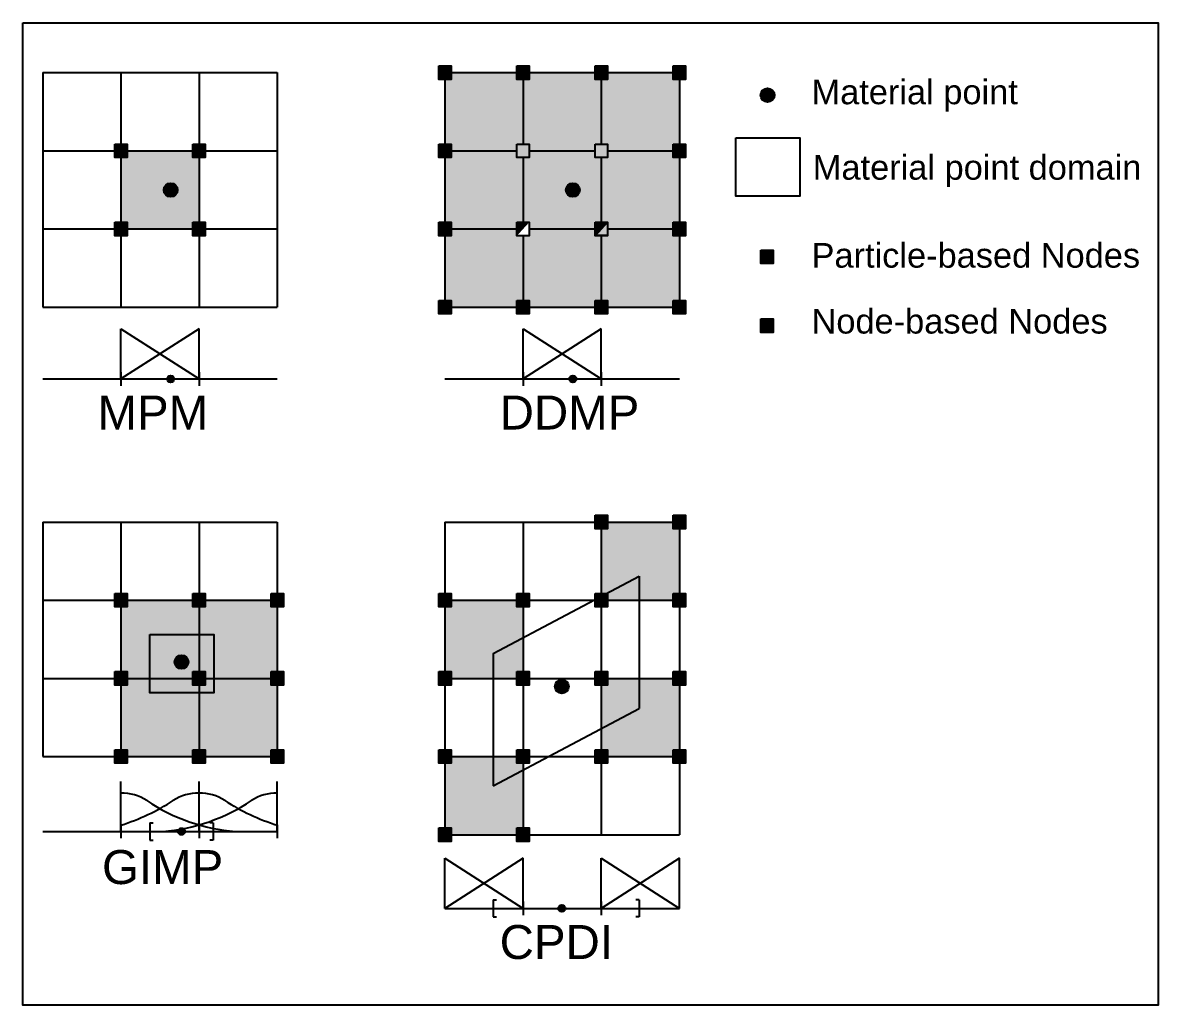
# Model space of a CAD drawing. Header units: inches. Extents: x -128 to 157, y -44 to 110.
# Drawn here: x 26.3 to 33.22, y 0.43 to 6.42 of the extents above; entities that cross this region are included whole.
import ezdxf

# ---------------------------------------------------------------- set-up
doc = ezdxf.new("R2010")
doc.units = ezdxf.units.IN
doc.header["$MEASUREMENT"] = 0
doc.styles.get("Standard").update_dxf_attribs({"font": 'arial.ttf'})
pattern_1 = [(45, (-0.99484, 0), (-0.08838835, 0.08838835), [])]
pattern_2 = [(45, (0.47653, 0.00052), (-0.08838835, 0.08838835), [])]

msp = doc.modelspace()

# ---------------------------------------------------------------- hatches: boundary and pattern name
at = {"ltscale": 0.1}
h = msp.add_hatch(color=5, dxfattribs=at)
h.dxf.hatch_style = 1
h.paths.add_polyline_path([(28.83502, 6.07923), (28.91017, 6.07923), (28.91017, 6.16181), (28.83502, 6.16181)])
h = msp.add_hatch(color=5, dxfattribs=at)
h.dxf.hatch_style = 1
h.paths.add_polyline_path([(29.31156, 6.07923), (29.3867, 6.07923), (29.3867, 6.16181), (29.31156, 6.16181)])
h = msp.add_hatch(color=5, dxfattribs=at)
h.dxf.hatch_style = 1
h.paths.add_polyline_path([(29.78809, 6.07923), (29.86324, 6.07923), (29.86324, 6.16181), (29.78809, 6.16181)])
h = msp.add_hatch(color=5, dxfattribs=at)
h.dxf.hatch_style = 1
h.paths.add_polyline_path([(30.26463, 6.07923), (30.33977, 6.07923), (30.33977, 6.16181), (30.26463, 6.16181)])
h = msp.add_hatch(color=254, dxfattribs=at)
h.dxf.hatch_style = 1
h.paths.add_polyline_path([(29.34913, 6.07923), (29.31156, 6.07923), (29.31156, 6.12052), (28.91017, 6.12052), (28.91017, 6.07923), (28.8726, 6.07923), (28.8726, 5.68528), (28.91017, 5.68528), (28.91017, 5.64399), (29.31156, 5.64399), (29.31156, 5.68528), (29.34913, 5.68528)])
h.paths.add_polyline_path([(29.82567, 6.07923), (29.78809, 6.07923), (29.78809, 6.12052), (29.3867, 6.12052), (29.3867, 6.07923), (29.34913, 6.07923), (29.34913, 5.68528), (29.3867, 5.68528), (29.3867, 5.64399), (29.78809, 5.64399), (29.78809, 5.68528), (29.82567, 5.68528)])
h.paths.add_polyline_path([(30.3022, 6.07923), (30.26463, 6.07923), (30.26463, 6.12052), (29.86324, 6.12052), (29.86324, 6.07923), (29.82567, 6.07923), (29.82567, 5.68528), (29.86324, 5.68528), (29.86324, 5.64399), (30.26463, 5.64399), (30.26463, 5.68528), (30.3022, 5.68528)])
h.paths.add_polyline_path([(30.3022, 5.6027), (30.26463, 5.6027), (30.26463, 5.64399), (29.86324, 5.64399), (29.86324, 5.6027), (29.82567, 5.6027), (29.82567, 5.20875), (29.86324, 5.20875), (29.86324, 5.16746), (30.26463, 5.16746), (30.26463, 5.20875), (30.3022, 5.20875)])
h.paths.add_polyline_path([(29.34913, 5.6027), (29.31156, 5.6027), (29.31156, 5.64399), (28.91017, 5.64399), (28.91017, 5.6027), (28.8726, 5.6027), (28.8726, 5.20875), (28.91017, 5.20875), (28.91017, 5.16746), (29.31156, 5.16746), (29.31156, 5.20875), (29.34913, 5.20875)])
h.paths.add_polyline_path([(29.34913, 5.12616), (29.31156, 5.12616), (29.31156, 5.16746), (28.91017, 5.16746), (28.91017, 5.12616), (28.8726, 5.12616), (28.8726, 4.73221), (28.91017, 4.73221), (28.91017, 4.69092), (29.31156, 4.69092), (29.31156, 4.73221), (29.34913, 4.73221)])
h.paths.add_polyline_path([(29.82567, 5.12616), (29.78809, 5.12616), (29.78809, 5.16746), (29.3867, 5.16746), (29.3867, 5.12616), (29.34913, 5.12616), (29.34913, 4.73221), (29.3867, 4.73221), (29.3867, 4.69092), (29.78809, 4.69092), (29.78809, 4.73221), (29.82567, 4.73221)])
h.paths.add_polyline_path([(30.3022, 5.12616), (30.26463, 5.12616), (30.26463, 5.16746), (29.86324, 5.16746), (29.86324, 5.12616), (29.82567, 5.12616), (29.82567, 4.73221), (29.86324, 4.73221), (29.86324, 4.69092), (30.26463, 4.69092), (30.26463, 4.73221), (30.3022, 4.73221)])
h = msp.add_hatch(color=1, dxfattribs=at)
h.dxf.hatch_style = 1
h.paths.add_polyline_path([(30.79734, 5.98334, 1), (30.88224, 5.98334, 1)])
h = msp.add_hatch(color=1, dxfattribs=at)
h.dxf.hatch_style = 1
h.paths.add_polyline_path([(26.93492, 5.68528), (26.85978, 5.68528), (26.85978, 5.6027), (26.93492, 5.6027)])
h = msp.add_hatch(color=1, dxfattribs=at)
h.dxf.hatch_style = 1
h.paths.add_polyline_path([(27.41146, 5.68528), (27.33631, 5.68528), (27.33631, 5.6027), (27.41146, 5.6027)])
h = msp.add_hatch(color=5, dxfattribs=at)
h.dxf.hatch_style = 1
h.paths.add_polyline_path([(28.83502, 5.6027), (28.91017, 5.6027), (28.91017, 5.68528), (28.83502, 5.68528)])
h = msp.add_hatch(color=1, dxfattribs=at)
h.dxf.hatch_style = 1
h.paths.add_polyline_path([(29.86324, 5.68528), (29.78809, 5.6027), (29.86324, 5.6027)])
h.paths.add_polyline_path([(29.3867, 5.68528), (29.31156, 5.6027), (29.3867, 5.6027)])
h.paths.add_polyline_path([(29.86324, 5.20875), (29.78856, 5.12668), (29.86324, 5.12668)])
at = {"ltscale": 0.1, "true_color": 0xffffff}
h = msp.add_hatch(dxfattribs=at)
h.set_pattern_fill('ANSI31')
h.set_pattern_definition(pattern_1)
h.paths.add_polyline_path([(29.3867, 5.68528), (29.31156, 5.68528), (29.31156, 5.6027)])
h.paths.add_polyline_path([(29.86324, 5.68528), (29.78809, 5.68528), (29.78809, 5.6027)])
at = {"ltscale": 0.1}
h = msp.add_hatch(color=5, dxfattribs=at)
h.dxf.hatch_style = 1
h.paths.add_polyline_path([(29.3867, 5.68528), (29.31156, 5.68528), (29.31156, 5.6027)])
h.paths.add_polyline_path([(29.86324, 5.68528), (29.78809, 5.68528), (29.78809, 5.6027)])
h = msp.add_hatch(color=5, dxfattribs=at)
h.dxf.hatch_style = 1
h.paths.add_polyline_path([(30.26463, 5.6027), (30.33977, 5.6027), (30.33977, 5.68528), (30.26463, 5.68528)])
h = msp.add_hatch(color=254, dxfattribs=at)
h.dxf.hatch_style = 1
h.paths.add_polyline_path([(27.37388, 5.6027), (27.33631, 5.6027), (27.33631, 5.64399), (26.93492, 5.64399), (26.93492, 5.6027), (26.89735, 5.6027), (26.89735, 5.20875), (26.93492, 5.20875), (26.93492, 5.16746), (27.33631, 5.16746), (27.33631, 5.20875), (27.37388, 5.20875)])
h.paths.add_polyline_path([(27.24312, 5.40482, -1), (27.15823, 5.40482, -1)], flags=16)
h = msp.add_hatch(color=254, dxfattribs=at)
h.dxf.hatch_style = 1
h.paths.add_polyline_path([(29.3867, 5.64399), (29.3867, 5.6027), (29.34913, 5.6027), (29.34913, 5.20875), (29.3867, 5.20875), (29.3867, 5.16746), (29.78809, 5.16746), (29.78809, 5.20875), (29.82567, 5.20875), (29.82567, 5.6027), (29.78809, 5.6027), (29.78809, 5.64399)])
h.paths.add_polyline_path([(29.6949, 5.40482, -1), (29.61001, 5.40482, -1)], flags=16)
h = msp.add_hatch(color=1, dxfattribs=at)
h.dxf.hatch_style = 1
h.paths.add_polyline_path([(27.15823, 5.40482, 1), (27.24312, 5.40482, 1)])
h = msp.add_hatch(color=1, dxfattribs=at)
h.dxf.hatch_style = 1
h.paths.add_polyline_path([(27.15823, 5.40482, 1), (27.24312, 5.40482, 1)])
h = msp.add_hatch(color=1, dxfattribs=at)
h.dxf.hatch_style = 1
h.paths.add_polyline_path([(29.6949, 5.40482, 1), (29.61001, 5.40482, 1)])
h = msp.add_hatch(color=1, dxfattribs=at)
h.dxf.hatch_style = 1
h.paths.add_polyline_path([(29.6949, 5.40482, 1), (29.61001, 5.40482, 1)])
h = msp.add_hatch(color=1, dxfattribs=at)
h.dxf.hatch_style = 1
h.paths.add_polyline_path([(26.93492, 5.20875), (26.85978, 5.20875), (26.85978, 5.12616), (26.93492, 5.12616)])
h = msp.add_hatch(color=1, dxfattribs=at)
h.dxf.hatch_style = 1
h.paths.add_polyline_path([(27.41146, 5.20875), (27.33631, 5.20875), (27.33631, 5.12616), (27.41146, 5.12616)])
h = msp.add_hatch(color=5, dxfattribs=at)
h.dxf.hatch_style = 1
h.paths.add_polyline_path([(28.83502, 5.12616), (28.91017, 5.12616), (28.91017, 5.20875), (28.83502, 5.20875)])
h = msp.add_hatch(dxfattribs=at)
h.set_pattern_fill('ANSI31', color=1)
h.set_pattern_definition(pattern_1)
h.paths.add_polyline_path([(29.3867, 5.20875), (29.31156, 5.12616), (29.3867, 5.12616)])
h = msp.add_hatch(color=5, dxfattribs=at)
h.dxf.hatch_style = 1
h.paths.add_polyline_path([(29.38679, 5.20842), (29.31165, 5.20842), (29.31165, 5.12584)])
h = msp.add_hatch(color=5, dxfattribs=at)
h.dxf.hatch_style = 1
h.paths.add_polyline_path([(29.86324, 5.20926), (29.78809, 5.20926), (29.78809, 5.12668)])
h = msp.add_hatch(color=5, dxfattribs=at)
h.dxf.hatch_style = 1
h.paths.add_polyline_path([(29.86324, 5.20875), (29.78809, 5.20875), (29.78809, 5.12616)])
h = msp.add_hatch(color=5, dxfattribs=at)
h.dxf.hatch_style = 1
h.paths.add_polyline_path([(30.26463, 5.12616), (30.33977, 5.12616), (30.33977, 5.20875), (30.26463, 5.20875)])
h = msp.add_hatch(dxfattribs=at)
h.set_pattern_fill('ANSI31', color=1)
h.set_pattern_definition(pattern_2)
h.paths.add_polyline_path([(30.85808, 5.20926), (30.78294, 5.12668), (30.85808, 5.12668)])
h = msp.add_hatch(dxfattribs=at)
h.set_pattern_fill('ANSI31', color=1)
h.set_pattern_definition(pattern_2)
h.paths.add_polyline_path([(30.85808, 5.20926), (30.78294, 5.12668), (30.85808, 5.12668)])
h = msp.add_hatch(dxfattribs=at)
h.set_pattern_fill('ANSI31', color=1)
h.set_pattern_definition(pattern_2)
h.paths.add_polyline_path([(30.85808, 5.20926), (30.78294, 5.12668), (30.85808, 5.12668)])
h = msp.add_hatch(dxfattribs=at)
h.set_pattern_fill('ANSI31', color=1)
h.set_pattern_definition([(45, (0.47653, 0.00052), (-0.08838835, 0.08838835), [])])
h.paths.add_polyline_path([(30.85808, 5.20926), (30.78294, 5.12668), (30.85808, 5.12668)])
h = msp.add_hatch(dxfattribs=at)
h.set_pattern_fill('ANSI31', color=1)
h.set_pattern_definition(pattern_2)
h.paths.add_polyline_path([(30.85808, 5.20926), (30.78294, 5.12668), (30.85808, 5.12668)])
h = msp.add_hatch(dxfattribs=at)
h.set_pattern_fill('ANSI31', color=1)
h.set_pattern_definition([(45, (0.47653, 0), (-0.08838835, 0.08838835), [])])
h.paths.add_polyline_path([(30.85808, 5.20875), (30.78294, 5.12616), (30.85808, 5.12616)])
h = msp.add_hatch(color=1, dxfattribs=at)
h.dxf.hatch_style = 1
h.paths.add_polyline_path([(30.87465, 4.95652), (30.87465, 5.0391), (30.79951, 5.0391), (30.79951, 4.95652)])
h = msp.add_hatch(color=5, dxfattribs=at)
h.dxf.hatch_style = 1
h.paths.add_polyline_path([(28.83502, 4.64963), (28.91017, 4.64963), (28.91017, 4.73221), (28.83502, 4.73221)])
h = msp.add_hatch(color=5, dxfattribs=at)
h.dxf.hatch_style = 1
h.paths.add_polyline_path([(29.31156, 4.64963), (29.3867, 4.64963), (29.3867, 4.73221), (29.31156, 4.73221)])
h = msp.add_hatch(color=5, dxfattribs=at)
h.dxf.hatch_style = 1
h.paths.add_polyline_path([(29.78809, 4.64963), (29.86324, 4.64963), (29.86324, 4.73221), (29.78809, 4.73221)])
h = msp.add_hatch(color=5, dxfattribs=at)
h.dxf.hatch_style = 1
h.paths.add_polyline_path([(30.26463, 4.64963), (30.33977, 4.64963), (30.33977, 4.73221), (30.26463, 4.73221)])
h = msp.add_hatch(color=5, dxfattribs=at)
h.dxf.hatch_style = 1
h.paths.add_polyline_path([(30.79848, 4.53664), (30.87362, 4.53664), (30.87362, 4.61922), (30.79848, 4.61922)])
h = msp.add_hatch(color=1, dxfattribs=at)
h.dxf.hatch_style = 1
h.paths.add_polyline_path([(27.17947, 4.25325, 1), (27.22191, 4.25325, 1)])
h = msp.add_hatch(color=1, dxfattribs=at)
h.dxf.hatch_style = 1
h.paths.add_polyline_path([(29.63125, 4.25325, 1), (29.67369, 4.25325, 1)])
h = msp.add_hatch(color=1, dxfattribs=at)
h.dxf.hatch_style = 1
h.paths.add_polyline_path([(29.86324, 3.33964), (29.86324, 3.42222), (29.78809, 3.42222), (29.78809, 3.33964)])
h = msp.add_hatch(color=1, dxfattribs=at)
h.dxf.hatch_style = 1
h.paths.add_polyline_path([(30.33977, 3.33964), (30.33977, 3.42222), (30.26463, 3.42222), (30.26463, 3.33964)])
h = msp.add_hatch(color=254, dxfattribs=at)
h.dxf.hatch_style = 1
h.paths.add_polyline_path([(29.34913, 2.8631), (29.31156, 2.8631), (29.31156, 2.90439), (28.91017, 2.90439), (28.91017, 2.8631), (28.8726, 2.8631), (28.8726, 2.46915), (28.91017, 2.46915), (28.91017, 2.42786), (29.1664, 2.42786), (29.1664, 2.57888), (29.34913, 2.67553)])
h.paths.add_polyline_path([(29.34913, 2.67553), (29.1664, 2.57888), (29.1664, 2.42786), (29.31156, 2.42786), (29.31156, 2.46915), (29.34913, 2.46915)], flags=17)
h.paths.add_polyline_path([(29.34913, 1.87016), (29.1664, 1.77351), (29.1664, 1.95132), (28.91017, 1.95132), (28.91017, 1.91003), (28.8726, 1.91003), (28.8726, 1.51608), (28.91017, 1.51608), (28.91017, 1.47479), (29.31156, 1.47479), (29.31156, 1.51608), (29.34913, 1.51608)])
h.paths.add_polyline_path([(29.34913, 1.91003), (29.31156, 1.91003), (29.31156, 1.95132), (29.1664, 1.95132), (29.1664, 1.77351), (29.34913, 1.87016)], flags=17)
h.paths.add_polyline_path([(30.3022, 2.38657), (30.26463, 2.38657), (30.26463, 2.42786), (30.05773, 2.42786), (30.05773, 2.24495), (29.82567, 2.1222), (29.82567, 1.99261), (29.86324, 1.99261), (29.86324, 1.95132), (30.26463, 1.95132), (30.26463, 1.99261), (30.3022, 1.99261)])
h.paths.add_polyline_path([(30.05773, 2.42786), (29.86324, 2.42786), (29.86324, 2.38657), (29.82567, 2.38657), (29.82567, 2.1222), (30.05773, 2.24495)], flags=17)
h.paths.add_polyline_path([(30.3022, 3.33964), (30.26463, 3.33964), (30.26463, 3.38093), (29.86324, 3.38093), (29.86324, 3.33964), (29.82567, 3.33964), (29.82567, 2.94568), (29.85989, 2.94568), (30.05773, 3.05032), (30.05773, 2.90439), (30.26463, 2.90439), (30.26463, 2.94568), (30.3022, 2.94568)])
h.paths.add_polyline_path([(30.05773, 3.05032), (29.86324, 2.94745), (29.86324, 2.90439), (30.05773, 2.90439)], flags=17)
h = msp.add_hatch(color=1, dxfattribs=at)
h.dxf.hatch_style = 1
h.paths.add_polyline_path([(26.93492, 2.8631), (26.93492, 2.94568), (26.85978, 2.94568), (26.85978, 2.8631)])
h = msp.add_hatch(color=1, dxfattribs=at)
h.dxf.hatch_style = 1
h.paths.add_polyline_path([(27.41146, 2.8631), (27.41146, 2.94568), (27.33631, 2.94568), (27.33631, 2.8631)])
h = msp.add_hatch(color=1, dxfattribs=at)
h.dxf.hatch_style = 1
h.paths.add_polyline_path([(27.88799, 2.8631), (27.88799, 2.94568), (27.81285, 2.94568), (27.81285, 2.8631)])
h = msp.add_hatch(color=1, dxfattribs=at)
h.dxf.hatch_style = 1
h.paths.add_polyline_path([(28.91017, 2.8631), (28.91017, 2.94568), (28.83502, 2.94568), (28.83502, 2.8631)])
h = msp.add_hatch(color=1, dxfattribs=at)
h.dxf.hatch_style = 1
h.paths.add_polyline_path([(29.3867, 2.8631), (29.3867, 2.94568), (29.31156, 2.94568), (29.31156, 2.8631)])
h = msp.add_hatch(color=1, dxfattribs=at)
h.dxf.hatch_style = 1
h.paths.add_polyline_path([(29.86324, 2.8631), (29.86324, 2.94568), (29.78809, 2.94568), (29.78809, 2.8631)])
h = msp.add_hatch(color=1, dxfattribs=at)
h.dxf.hatch_style = 1
h.paths.add_polyline_path([(30.33977, 2.8631), (30.33977, 2.94568), (30.26463, 2.94568), (30.26463, 2.8631)])
h = msp.add_hatch(color=254, dxfattribs=at)
h.dxf.hatch_style = 1
h.paths.add_polyline_path([(27.37388, 2.8631), (27.33631, 2.8631), (27.33631, 2.90439), (26.93492, 2.90439), (26.93492, 2.8631), (26.89735, 2.8631), (26.89735, 2.46915), (26.93492, 2.46915), (26.93492, 2.42786), (27.07348, 2.42786), (27.07348, 2.69485), (27.37388, 2.69485)])
h.paths.add_polyline_path([(27.37388, 2.69485), (27.07348, 2.69485), (27.07348, 2.42786), (27.33631, 2.42786), (27.33631, 2.46915), (27.37388, 2.46915)])
h.paths.add_polyline_path([(27.30917, 2.52775, -1), (27.22427, 2.52775, -1)], flags=16)
h.paths.add_polyline_path([(27.85042, 2.8631), (27.81285, 2.8631), (27.81285, 2.90439), (27.41146, 2.90439), (27.41146, 2.8631), (27.37388, 2.8631), (27.37388, 2.69485), (27.46327, 2.69485), (27.46327, 2.42786), (27.81285, 2.42786), (27.81285, 2.46915), (27.85042, 2.46915)])
h.paths.add_polyline_path([(27.46327, 2.69485), (27.37388, 2.69485), (27.37388, 2.46915), (27.41146, 2.46915), (27.41146, 2.42786), (27.46327, 2.42786)], flags=17)
h.paths.add_polyline_path([(27.85042, 2.38657), (27.81285, 2.38657), (27.81285, 2.42786), (27.46327, 2.42786), (27.46327, 2.3403), (27.37388, 2.3403), (27.37388, 1.99261), (27.41146, 1.99261), (27.41146, 1.95132), (27.81285, 1.95132), (27.81285, 1.99261), (27.85042, 1.99261)])
h.paths.add_polyline_path([(27.46327, 2.42786), (27.41146, 2.42786), (27.41146, 2.38657), (27.37388, 2.38657), (27.37388, 2.3403), (27.46327, 2.3403)], flags=17)
h.paths.add_polyline_path([(27.33631, 2.42786), (27.07348, 2.42786), (27.07348, 2.3403), (27.37388, 2.3403), (27.37388, 2.38657), (27.33631, 2.38657)], flags=17)
h.paths.add_polyline_path([(27.37388, 2.3403), (27.07348, 2.3403), (27.07348, 2.42786), (26.93492, 2.42786), (26.93492, 2.38657), (26.89735, 2.38657), (26.89735, 1.99261), (26.93492, 1.99261), (26.93492, 1.95132), (27.33631, 1.95132), (27.33631, 1.99261), (27.37388, 1.99261)])
h = msp.add_hatch(color=1, dxfattribs=at)
h.dxf.hatch_style = 1
h.paths.add_polyline_path([(27.22427, 2.52775, 1), (27.30917, 2.52775, 1)])
h = msp.add_hatch(color=1, dxfattribs=at)
h.dxf.hatch_style = 1
h.paths.add_polyline_path([(27.22427, 2.52775, 1), (27.30917, 2.52775, 1)])
h = msp.add_hatch(color=1, dxfattribs=at)
h.dxf.hatch_style = 1
h.paths.add_polyline_path([(26.93492, 2.38657), (26.93492, 2.46915), (26.85978, 2.46915), (26.85978, 2.38657)])
h = msp.add_hatch(color=1, dxfattribs=at)
h.dxf.hatch_style = 1
h.paths.add_polyline_path([(27.41146, 2.38657), (27.41146, 2.46915), (27.33631, 2.46915), (27.33631, 2.38657)])
h = msp.add_hatch(color=1, dxfattribs=at)
h.dxf.hatch_style = 1
h.paths.add_polyline_path([(27.88799, 2.38657), (27.88799, 2.46915), (27.81285, 2.46915), (27.81285, 2.38657)])
h = msp.add_hatch(color=1, dxfattribs=at)
h.dxf.hatch_style = 1
h.paths.add_polyline_path([(28.91017, 2.38657), (28.91017, 2.46915), (28.83502, 2.46915), (28.83502, 2.38657)])
h = msp.add_hatch(color=1, dxfattribs=at)
h.dxf.hatch_style = 1
h.paths.add_polyline_path([(29.3867, 2.38657), (29.3867, 2.46915), (29.31156, 2.46915), (29.31156, 2.38657)])
h = msp.add_hatch(color=1, dxfattribs=at)
h.dxf.hatch_style = 1
h.paths.add_polyline_path([(29.86324, 2.38657), (29.86324, 2.46915), (29.78809, 2.46915), (29.78809, 2.38657)])
h = msp.add_hatch(color=1, dxfattribs=at)
h.dxf.hatch_style = 1
h.paths.add_polyline_path([(30.33977, 2.38657), (30.33977, 2.46915), (30.26463, 2.46915), (30.26463, 2.38657)])
h = msp.add_hatch(color=1, dxfattribs=at)
h.dxf.hatch_style = 1
h.paths.add_polyline_path([(29.62812, 2.37865, 1), (29.54322, 2.37865, 1)])
h = msp.add_hatch(color=1, dxfattribs=at)
h.dxf.hatch_style = 1
h.paths.add_polyline_path([(29.62812, 2.37865, 1), (29.54322, 2.37865, 1)])
h = msp.add_hatch(color=1, dxfattribs=at)
h.dxf.hatch_style = 1
h.paths.add_polyline_path([(26.93492, 1.91003), (26.93492, 1.99261), (26.85978, 1.99261), (26.85978, 1.91003)])
h = msp.add_hatch(color=1, dxfattribs=at)
h.dxf.hatch_style = 1
h.paths.add_polyline_path([(27.41146, 1.91003), (27.41146, 1.99261), (27.33631, 1.99261), (27.33631, 1.91003)])
h = msp.add_hatch(color=1, dxfattribs=at)
h.dxf.hatch_style = 1
h.paths.add_polyline_path([(27.88799, 1.91003), (27.88799, 1.99261), (27.81285, 1.99261), (27.81285, 1.91003)])
h = msp.add_hatch(color=1, dxfattribs=at)
h.dxf.hatch_style = 1
h.paths.add_polyline_path([(28.91017, 1.91003), (28.91017, 1.99261), (28.83502, 1.99261), (28.83502, 1.91003)])
h = msp.add_hatch(color=1, dxfattribs=at)
h.dxf.hatch_style = 1
h.paths.add_polyline_path([(29.3867, 1.91003), (29.3867, 1.99261), (29.31156, 1.99261), (29.31156, 1.91003)])
h = msp.add_hatch(color=1, dxfattribs=at)
h.dxf.hatch_style = 1
h.paths.add_polyline_path([(29.86324, 1.91003), (29.86324, 1.99261), (29.78809, 1.99261), (29.78809, 1.91003)])
h = msp.add_hatch(color=1, dxfattribs=at)
h.dxf.hatch_style = 1
h.paths.add_polyline_path([(30.33977, 1.91003), (30.33977, 1.99261), (30.26463, 1.99261), (30.26463, 1.91003)])
h = msp.add_hatch(color=1, dxfattribs=at)
h.dxf.hatch_style = 1
h.paths.add_polyline_path([(27.2455, 1.4943, 1), (27.28795, 1.4943, 1)])
h = msp.add_hatch(color=1, dxfattribs=at)
h.dxf.hatch_style = 1
h.paths.add_polyline_path([(28.91017, 1.4335), (28.91017, 1.51608), (28.83502, 1.51608), (28.83502, 1.4335)])
h = msp.add_hatch(color=1, dxfattribs=at)
h.dxf.hatch_style = 1
h.paths.add_polyline_path([(29.3867, 1.4335), (29.3867, 1.51608), (29.31156, 1.51608), (29.31156, 1.4335)])
h = msp.add_hatch(color=1, dxfattribs=at)
h.dxf.hatch_style = 1
h.paths.add_polyline_path([(29.56445, 1.02545, 1), (29.6069, 1.02545, 1)])

# ---------------------------------------------------------------- linework, layer by layer
for p, q in [((26.42082, 6.12052), (26.42082, 4.69092)), ((26.42082, 6.12052), (27.85042, 6.12052)), ((26.89735, 6.12052), (26.89735, 5.68528)), ((27.37388, 6.12052), (27.37388, 5.68528)), ((27.85042, 6.12052), (27.85042, 4.69092)), ((28.91017, 6.12052), (29.31156, 6.12052)), ((29.3867, 6.12052), (29.78809, 6.12052)), ((29.86324, 6.12052), (30.26463, 6.12052)), ((28.8726, 6.07923), (28.8726, 5.68528)), ((29.34913, 6.07923), (29.34913, 5.68528)), ((29.82567, 6.07923), (29.82567, 5.68528)), ((30.3022, 6.07923), (30.3022, 5.68528)), ((26.42082, 5.64399), (26.85978, 5.64399)), ((26.93492, 5.64399), (27.33631, 5.64399)), ((27.41146, 5.64399), (27.85042, 5.64399)), ((28.91017, 5.64399), (29.31156, 5.64399)), ((29.3867, 5.64399), (29.78809, 5.64399)), ((29.86324, 5.64399), (30.26463, 5.64399)), ((26.89735, 5.6027), (26.89735, 5.20875)), ((27.37388, 5.6027), (27.37388, 5.20875)), ((28.8726, 5.6027), (28.8726, 5.20875)), ((29.34913, 5.6027), (29.34913, 5.20875)), ((29.82567, 5.6027), (29.82567, 5.20875)), ((30.3022, 5.6027), (30.3022, 5.20875)), ((26.42082, 5.16746), (26.85978, 5.16746)), ((26.89735, 5.12616), (26.89735, 4.69092)), ((26.93492, 5.16746), (27.33631, 5.16746)), ((27.37388, 5.12616), (27.37388, 4.69092)), ((27.41146, 5.16746), (27.85042, 5.16746)), ((28.8726, 5.12616), (28.8726, 4.73221)), ((28.91017, 5.16746), (29.31156, 5.16746)), ((29.34913, 5.12616), (29.34913, 4.73221)), ((29.3867, 5.16746), (29.78809, 5.16746)), ((29.82567, 5.12616), (29.82567, 4.73221)), ((29.86324, 5.16746), (30.26463, 5.16746)), ((30.3022, 5.12616), (30.3022, 4.73221)), ((26.42082, 4.69092), (27.85042, 4.69092)), ((28.91017, 4.69092), (29.31156, 4.69092)), ((29.3867, 4.69092), (29.78809, 4.69092)), ((29.86324, 4.69092), (30.26463, 4.69092)), ((26.89735, 4.25325), (26.89735, 4.55882)), ((26.89735, 4.55882), (27.37388, 4.25325)), ((27.37388, 4.55882), (26.89735, 4.25325)), ((27.37388, 4.25325), (27.37388, 4.55882)), ((29.34913, 4.25325), (29.34913, 4.55882)), ((29.34913, 4.55882), (29.82567, 4.25325)), ((29.82567, 4.55882), (29.34913, 4.25325)), ((29.82567, 4.25325), (29.82567, 4.55882)), ((26.89735, 4.29454), (26.89735, 4.21196)), ((27.37388, 4.29454), (27.37388, 4.21196)), ((29.34913, 4.29454), (29.34913, 4.21196)), ((29.82567, 4.29454), (29.82567, 4.21196)), ((26.42082, 4.25325), (27.85042, 4.25325)), ((28.8726, 4.25325), (30.3022, 4.25325)), ((26.42082, 3.38093), (26.42082, 1.95132)), ((26.42082, 3.38093), (27.85042, 3.38093)), ((26.89735, 3.38093), (26.89735, 2.94568)), ((27.37388, 3.38093), (27.37388, 2.94568)), ((27.85042, 3.38093), (27.85042, 2.94568)), ((28.8726, 3.38093), (28.8726, 1.47479)), ((28.8726, 3.38093), (30.3022, 3.38093)), ((29.34913, 3.38093), (29.34913, 1.47479)), ((29.82567, 3.38093), (29.82567, 1.47479)), ((30.3022, 3.38093), (30.3022, 1.47479)), ((26.42082, 2.90439), (26.85978, 2.90439)), ((26.89735, 2.8631), (26.89735, 2.46915)), ((26.93492, 2.90439), (27.33631, 2.90439)), ((27.37388, 2.8631), (27.37388, 2.46915)), ((27.41146, 2.90439), (27.81285, 2.90439)), ((27.85042, 2.8631), (27.85042, 2.46915)), ((28.8726, 2.90439), (30.3022, 2.90439)), ((26.42082, 2.42786), (26.85978, 2.42786)), ((26.93492, 2.42786), (27.33631, 2.42786)), ((27.41146, 2.42786), (27.81285, 2.42786)), ((28.8726, 2.42786), (30.3022, 2.42786)), ((26.89735, 2.38657), (26.89735, 1.99261)), ((27.37388, 2.38657), (27.37388, 1.99261)), ((27.85042, 2.38657), (27.85042, 1.99261)), ((26.42082, 1.95132), (26.85978, 1.95132)), ((26.93492, 1.95132), (27.33631, 1.95132)), ((27.41146, 1.95132), (27.81285, 1.95132)), ((28.8726, 1.95132), (30.3022, 1.95132)), ((26.89735, 1.4943), (26.89735, 1.79988)), ((27.37388, 1.4943), (27.37388, 1.79988)), ((27.85042, 1.4943), (27.85042, 1.79988)), ((26.89735, 1.53559), (26.89735, 1.45301)), ((27.37388, 1.53559), (27.37388, 1.45301)), ((27.85042, 1.53559), (27.85042, 1.45301)), ((26.42082, 1.4943), (27.85042, 1.4943)), ((28.8726, 1.47479), (30.3022, 1.47479)), ((28.8726, 1.02545), (28.8726, 1.33103)), ((28.8726, 1.33103), (29.34913, 1.02545)), ((29.34913, 1.33103), (28.8726, 1.02545)), ((29.34913, 1.02545), (29.34913, 1.33103)), ((29.34913, 1.02545), (29.34913, 1.33103)), ((29.82567, 1.02545), (29.82567, 1.33103)), ((29.82567, 1.02545), (29.82567, 1.33103)), ((29.82567, 1.33103), (30.3022, 1.02545)), ((30.3022, 1.33103), (29.82567, 1.02545)), ((30.3022, 1.02545), (30.3022, 1.33103)), ((29.34913, 1.06674), (29.34913, 0.98416)), ((29.82567, 1.06674), (29.82567, 0.98416)), ((28.8726, 1.02545), (30.3022, 1.02545))]:
    msp.add_line(p, q, dxfattribs=at)
at = {"color": 7, "ltscale": 0.1, "true_color": 0xffffff}
msp.add_line((29.86324, 5.20875), (29.78809, 5.12616), dxfattribs=at)
at = {"color": 1, "ltscale": 0.1}
for p, q in [((29.1664, 2.57888), (30.05773, 3.05032)), ((30.05773, 3.05032), (30.05773, 2.24495)), ((29.1664, 2.57888), (29.1664, 1.77351)), ((29.1664, 1.77351), (30.05773, 2.24495)), ((27.07348, 1.54628), (27.07348, 1.44232)), ((27.07348, 1.54628), (27.09404, 1.54628)), ((27.45996, 1.54628), (27.4394, 1.54628)), ((27.45996, 1.54628), (27.45996, 1.44232)), ((27.07348, 1.44232), (27.09404, 1.44232)), ((27.45996, 1.44232), (27.4394, 1.44232)), ((29.1664, 1.07743), (29.1664, 0.97347)), ((29.1664, 1.07743), (29.18696, 1.07743)), ((30.05773, 1.07743), (30.03717, 1.07743)), ((30.05773, 1.07743), (30.05773, 0.97347)), ((29.1664, 0.97347), (29.18696, 0.97347)), ((30.05773, 0.97347), (30.03717, 0.97347))]:
    msp.add_line(p, q, dxfattribs=at)
at = {"color": 7, "ltscale": 0.1, "true_color": 0xffffff}
msp.add_lwpolyline([(26.2988, 6.42485), (33.22162, 6.42485), (33.22162, 0.43482), (26.2988, 0.43482)], close=True, dxfattribs=at)
at = {"ltscale": 0.1}
for points in [[(28.83502, 6.16181), (28.91017, 6.16181), (28.91017, 6.07923), (28.83502, 6.07923)], [(29.31156, 6.16181), (29.3867, 6.16181), (29.3867, 6.07923), (29.31156, 6.07923)], [(29.31156, 6.16181), (29.3867, 6.16181), (29.3867, 6.07923), (29.31156, 6.07923)], [(29.78809, 6.16181), (29.86324, 6.16181), (29.86324, 6.07923), (29.78809, 6.07923)], [(29.78809, 6.16181), (29.86324, 6.16181), (29.86324, 6.07923), (29.78809, 6.07923)], [(30.26463, 6.16181), (30.33977, 6.16181), (30.33977, 6.07923), (30.26463, 6.07923)], [(30.26463, 6.16181), (30.33977, 6.16181), (30.33977, 6.07923), (30.26463, 6.07923)], [(26.85978, 5.68528), (26.93492, 5.68528), (26.93492, 5.6027), (26.85978, 5.6027)], [(27.33631, 5.68528), (27.41146, 5.68528), (27.41146, 5.6027), (27.33631, 5.6027)], [(27.33631, 5.68528), (27.41146, 5.68528), (27.41146, 5.6027), (27.33631, 5.6027)], [(28.83502, 5.68528), (28.91017, 5.68528), (28.91017, 5.6027), (28.83502, 5.6027)], [(28.83502, 5.68528), (28.91017, 5.68528), (28.91017, 5.6027), (28.83502, 5.6027)], [(29.31156, 5.68528), (29.3867, 5.68528), (29.3867, 5.6027), (29.31156, 5.6027)], [(29.31156, 5.68528), (29.3867, 5.68528), (29.3867, 5.6027), (29.31156, 5.6027)], [(29.78809, 5.68528), (29.86324, 5.68528), (29.86324, 5.6027), (29.78809, 5.6027)], [(29.78809, 5.68528), (29.86324, 5.68528), (29.86324, 5.6027), (29.78809, 5.6027)], [(30.26463, 5.68528), (30.33977, 5.68528), (30.33977, 5.6027), (30.26463, 5.6027)], [(30.26463, 5.68528), (30.33977, 5.68528), (30.33977, 5.6027), (30.26463, 5.6027)], [(26.85978, 5.20875), (26.93492, 5.20875), (26.93492, 5.12616), (26.85978, 5.12616)], [(26.85978, 5.20875), (26.93492, 5.20875), (26.93492, 5.12616), (26.85978, 5.12616)], [(27.33631, 5.20875), (27.41146, 5.20875), (27.41146, 5.12616), (27.33631, 5.12616)], [(27.33631, 5.20875), (27.41146, 5.20875), (27.41146, 5.12616), (27.33631, 5.12616)], [(28.83502, 5.20875), (28.91017, 5.20875), (28.91017, 5.12616), (28.83502, 5.12616)], [(28.83502, 5.20875), (28.91017, 5.20875), (28.91017, 5.12616), (28.83502, 5.12616)], [(29.31156, 5.20875), (29.3867, 5.20875), (29.3867, 5.12616), (29.31156, 5.12616)], [(29.31156, 5.20875), (29.3867, 5.20875), (29.3867, 5.12616), (29.31156, 5.12616)], [(29.78809, 5.20926), (29.86324, 5.20926), (29.86324, 5.12668), (29.78809, 5.12668)], [(29.78809, 5.20926), (29.86324, 5.20926), (29.86324, 5.12668), (29.78809, 5.12668)], [(29.78809, 5.20926), (29.86324, 5.20926), (29.86324, 5.12668), (29.78809, 5.12668)], [(29.78809, 5.20875), (29.86324, 5.20875), (29.86324, 5.12616), (29.78809, 5.12616)], [(29.78809, 5.20875), (29.86324, 5.20875), (29.86324, 5.12616), (29.78809, 5.12616)], [(29.78809, 5.20875), (29.86324, 5.20875), (29.86324, 5.12616), (29.78809, 5.12616)], [(30.26463, 5.20875), (30.33977, 5.20875), (30.33977, 5.12616), (30.26463, 5.12616)], [(30.26463, 5.20875), (30.33977, 5.20875), (30.33977, 5.12616), (30.26463, 5.12616)], [(30.79951, 5.0391), (30.87465, 5.0391), (30.87465, 4.95652), (30.79951, 4.95652)], [(30.79951, 5.0391), (30.87465, 5.0391), (30.87465, 4.95652), (30.79951, 4.95652)], [(28.83502, 4.73221), (28.91017, 4.73221), (28.91017, 4.64963), (28.83502, 4.64963)], [(28.83502, 4.73221), (28.91017, 4.73221), (28.91017, 4.64963), (28.83502, 4.64963)], [(29.31156, 4.73221), (29.3867, 4.73221), (29.3867, 4.64963), (29.31156, 4.64963)], [(29.31156, 4.73221), (29.3867, 4.73221), (29.3867, 4.64963), (29.31156, 4.64963)], [(29.78809, 4.73221), (29.86324, 4.73221), (29.86324, 4.64963), (29.78809, 4.64963)], [(29.78809, 4.73221), (29.86324, 4.73221), (29.86324, 4.64963), (29.78809, 4.64963)], [(30.26463, 4.73221), (30.33977, 4.73221), (30.33977, 4.64963), (30.26463, 4.64963)], [(30.26463, 4.73221), (30.33977, 4.73221), (30.33977, 4.64963), (30.26463, 4.64963)], [(30.79848, 4.61922), (30.87362, 4.61922), (30.87362, 4.53664), (30.79848, 4.53664)], [(30.79848, 4.61922), (30.87362, 4.61922), (30.87362, 4.53664), (30.79848, 4.53664)], [(30.79848, 4.61922), (30.87362, 4.61922), (30.87362, 4.53664), (30.79848, 4.53664)], [(29.78809, 3.42222), (29.86324, 3.42222), (29.86324, 3.33964), (29.78809, 3.33964)], [(30.26463, 3.42222), (30.33977, 3.42222), (30.33977, 3.33964), (30.26463, 3.33964)], [(26.85978, 2.94568), (26.93492, 2.94568), (26.93492, 2.8631), (26.85978, 2.8631)], [(26.85978, 2.94568), (26.93492, 2.94568), (26.93492, 2.8631), (26.85978, 2.8631)], [(27.33631, 2.94568), (27.41146, 2.94568), (27.41146, 2.8631), (27.33631, 2.8631)], [(27.33631, 2.94568), (27.41146, 2.94568), (27.41146, 2.8631), (27.33631, 2.8631)], [(27.81285, 2.94568), (27.88799, 2.94568), (27.88799, 2.8631), (27.81285, 2.8631)], [(27.81285, 2.94568), (27.88799, 2.94568), (27.88799, 2.8631), (27.81285, 2.8631)], [(28.83502, 2.94568), (28.91017, 2.94568), (28.91017, 2.8631), (28.83502, 2.8631)], [(29.31156, 2.94568), (29.3867, 2.94568), (29.3867, 2.8631), (29.31156, 2.8631)], [(29.78809, 2.94568), (29.86324, 2.94568), (29.86324, 2.8631), (29.78809, 2.8631)], [(30.26463, 2.94568), (30.33977, 2.94568), (30.33977, 2.8631), (30.26463, 2.8631)], [(26.85978, 2.46915), (26.93492, 2.46915), (26.93492, 2.38657), (26.85978, 2.38657)], [(26.85978, 2.46915), (26.93492, 2.46915), (26.93492, 2.38657), (26.85978, 2.38657)], [(27.33631, 2.46915), (27.41146, 2.46915), (27.41146, 2.38657), (27.33631, 2.38657)], [(27.33631, 2.46915), (27.41146, 2.46915), (27.41146, 2.38657), (27.33631, 2.38657)], [(27.81285, 2.46915), (27.88799, 2.46915), (27.88799, 2.38657), (27.81285, 2.38657)], [(27.81285, 2.46915), (27.88799, 2.46915), (27.88799, 2.38657), (27.81285, 2.38657)], [(28.83502, 2.46915), (28.91017, 2.46915), (28.91017, 2.38657), (28.83502, 2.38657)], [(29.31156, 2.46915), (29.3867, 2.46915), (29.3867, 2.38657), (29.31156, 2.38657)], [(29.78809, 2.46915), (29.86324, 2.46915), (29.86324, 2.38657), (29.78809, 2.38657)], [(30.26463, 2.46915), (30.33977, 2.46915), (30.33977, 2.38657), (30.26463, 2.38657)], [(26.85978, 1.99261), (26.93492, 1.99261), (26.93492, 1.91003), (26.85978, 1.91003)], [(26.85978, 1.99261), (26.93492, 1.99261), (26.93492, 1.91003), (26.85978, 1.91003)], [(27.33631, 1.99261), (27.41146, 1.99261), (27.41146, 1.91003), (27.33631, 1.91003)], [(27.33631, 1.99261), (27.41146, 1.99261), (27.41146, 1.91003), (27.33631, 1.91003)], [(27.81285, 1.99261), (27.88799, 1.99261), (27.88799, 1.91003), (27.81285, 1.91003)], [(27.81285, 1.99261), (27.88799, 1.99261), (27.88799, 1.91003), (27.81285, 1.91003)], [(28.83502, 1.99261), (28.91017, 1.99261), (28.91017, 1.91003), (28.83502, 1.91003)], [(29.31156, 1.99261), (29.3867, 1.99261), (29.3867, 1.91003), (29.31156, 1.91003)], [(29.78809, 1.99261), (29.86324, 1.99261), (29.86324, 1.91003), (29.78809, 1.91003)], [(30.26463, 1.99261), (30.33977, 1.99261), (30.33977, 1.91003), (30.26463, 1.91003)], [(28.83502, 1.51608), (28.91017, 1.51608), (28.91017, 1.4335), (28.83502, 1.4335)], [(29.31156, 1.51608), (29.3867, 1.51608), (29.3867, 1.4335), (29.31156, 1.4335)]]:
    msp.add_lwpolyline(points, close=True, dxfattribs=at)
at = {"color": 1, "ltscale": 0.1}
for points in [[(30.64655, 5.72267), (31.03634, 5.72267), (31.03634, 5.36812), (30.64655, 5.36812)], [(27.07348, 2.69485), (27.46327, 2.69485), (27.46327, 2.3403), (27.07348, 2.3403)]]:
    msp.add_lwpolyline(points, close=True, dxfattribs=at)
for centre, radius in [((30.83979, 5.98334), 0.04245), ((30.83979, 5.98334), 0.04245), ((27.20067, 5.40482), 0.04245), ((27.20067, 5.40482), 0.04245), ((29.65245, 5.40482), 0.04245), ((29.65245, 5.40482), 0.04245), ((27.20069, 4.25325), 0.02122), ((29.65247, 4.25325), 0.02122), ((27.26672, 2.52775), 0.04245), ((27.26672, 2.52775), 0.04245), ((29.58567, 2.37865), 0.04245), ((29.58567, 2.37865), 0.04245), ((27.26672, 1.4943), 0.02122), ((29.58567, 1.02545), 0.02122)]:
    msp.add_circle(centre, radius, dxfattribs=at)
at = {"ltscale": 0.1}
for centre, radius, start, end in [((26.90401, 1.45408), 0.27385, 56.667153, 91.392888), ((26.50891, 2.77441), 1.30094, 287.372444, 302.962719), ((27.68824, 2.6308), 1.14026, 236.234549, 265.34757), ((27.05953, 2.6308), 1.14026, 274.65243, 303.765451), ((27.36723, 1.45408), 0.27385, 88.607112, 123.332847), ((27.38054, 1.45408), 0.27385, 56.667153, 91.392888), ((28.23886, 2.77441), 1.30094, 237.037281, 252.627556), ((27.84376, 1.45408), 0.27385, 88.607112, 123.332847)]:
    msp.add_arc(centre, radius, start, end, dxfattribs=at)

# ---------------------------------------------------------------- texts
at = {"attachment_point": 1}
for s, insert, char_height in [('Material point', (31.10759, 6.07787), 0.15), ('Material point domain', (31.11532, 5.61796), 0.15), ('Particle-based Nodes', (31.10759, 5.08156), 0.15), ('Node-based Nodes', (31.10759, 4.67995), 0.15), ('MPM ', (26.75462, 4.15191), 0.207083), ('DDMP ', (29.2064, 4.15191), 0.207083), ('GIMP ', (26.78226, 1.38091), 0.207083), ('CPDI ', (29.2064, 0.92411), 0.207083)]:
    msp.add_mtext_dynamic_manual_height_columns(s, width=2.5942641, gutter_width=1, heights=[0], dxfattribs=dict(at, insert=insert, char_height=char_height))

doc.saveas('drawing.dxf')
